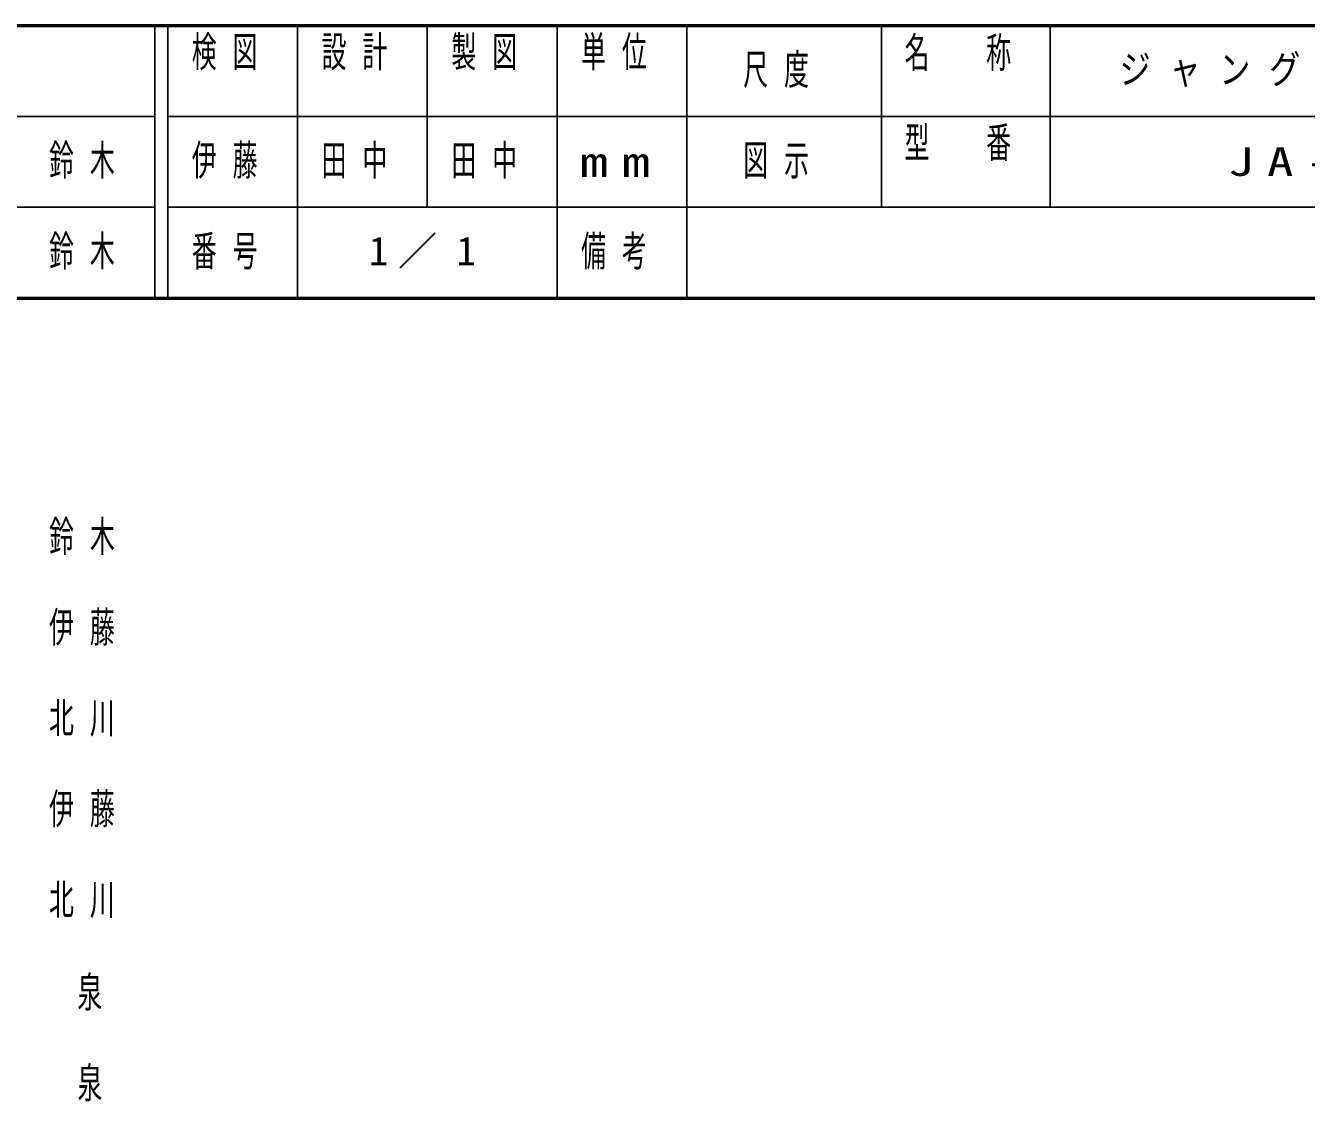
# Model space of a CAD drawing. Units: millimetres, scale not verified. Extents: x -19540 to 0, y -3096 to 13350.
# Drawn here: x -12673 to -7738, y -3096 to 1050 of the extents above; entities that cross this region are included whole.
import ezdxf
from ezdxf.enums import TextEntityAlignment as Align

# ---------------------------------------------------------------- set-up
doc = ezdxf.new("R2010")
doc.units = ezdxf.units.MM
doc.layers.add('A3図枠', color=7, linetype='Continuous', lineweight=25)
doc.layers.add('図面プロファイル', color=7, linetype='Continuous')
doc.styles.add('ＭＳ ゴシック', font='')
doc.styles.get('ＭＳ ゴシック').set_extended_font_data('MS Gothic')

msp = doc.modelspace()

# ---------------------------------------------------------------- linework, layer by layer
at = {"layer": 'A3図枠', "lineweight": 50}
for p, q in [((-19250, 1050), (0, 1050)), ((-19250, 0), (0, 0))]:
    msp.add_line(p, q, dxfattribs=at)
at = {"layer": 'A3図枠', "color": 211}
for p, q in [((-12175, 1050), (-12175, 0)), ((-12125, 1050), (-12125, 0)), ((-11625, 1050), (-11625, 350)), ((-11125, 1050), (-11125, 350)), ((-10625, 1050), (-10625, 0)), ((-10125, 1050), (-10125, 350)), ((-9375, 1050), (-9375, 350)), ((-9375, 700), (-3500, 700)), ((-12125, 350), (0, 350))]:
    msp.add_line(p, q, dxfattribs=at)
at = {"layer": 'A3図枠'}
for p, q in [((-8725, 1050), (-8725, 350)), ((-19250, 700), (-12175, 700)), ((-12125, 700), (-9375, 700)), ((-19250, 350), (-12175, 350)), ((-11625, 350), (-11625, 0)), ((-10125, 350), (-10125, 0))]:
    msp.add_line(p, q, dxfattribs=at)

# ---------------------------------------------------------------- texts
at = {"layer": 'A3図枠', "color": 4, "char_height": 117.3, "style": 'ＭＳ ゴシック'}
for s, insert, attachment_point in [('\\T1.64;\\W0.6;検図', (-11875, 1008.333), 2), ('\\T1.64;\\W0.6;設計', (-11375, 1008.333), 2), ('\\T1.64;\\W0.6;製図', (-10875, 1008.333), 2), ('\\T1.64;\\W0.6;単位', (-10375, 1008.333), 2), ('\\T1.64;\\W0.6;名\u3000称', (-9050, 1005.138), 2), ('\\T1.64;\\W0.6;尺度', (-9750, 875), 5), ('\\T1.64;\\W0.6;型\u3000番', (-9050, 658.333), 2), ('\\T1.64;\\W0.6;図示', (-9750, 525), 5), ('\\T1.5;\\W1.35;mm', (-10375, 525), 5), ('\\T1.64;\\W0.6;番号', (-11875, 175), 5), ('\\T1.64;\\W0.6;備考', (-10375, 175), 5)]:
    msp.add_mtext(s, dxfattribs=dict(at, insert=insert, attachment_point=attachment_point))
at = {"layer": '図面プロファイル', "style": 'ＭＳ ゴシック', "width": 0.6}
for p in [(-12425, -2675), (-12425, -3025)]:
    msp.add_text('泉', height=117.3, dxfattribs=at).set_placement(p, align=Align.MIDDLE_CENTER)
at = {"layer": '図面プロファイル', "attachment_point": 5, "style": 'ＭＳ ゴシック'}
for s, insert, char_height in [('\\T1.6;\\W0.8;ジャングルジムC', (-7737.5, 875), 110), ('\\T1.64;\\W0.6;鈴木', (-12425, 525), 117.3), ('\\T1.64;\\W0.6;伊藤', (-11875, 525), 117.3), ('\\T1.64;\\W0.6;田中', (-11375, 525), 117.3), ('\\T1.64;\\W0.6;田中', (-10875, 525), 117.3), ('\\T1.5;\\W1.35;JA-C', (-7737.5, 525), 110), ('\\T1.64;\\W0.6;鈴木', (-12425, 175), 117.3), ('\\T1.5;1／1', (-11125, 175), 110), ('\\T1.64;\\W0.6;鈴木', (-12425, -925), 117.3), ('\\T1.64;\\W0.6;伊藤', (-12425, -1275), 117.3), ('\\T1.64;\\W0.6;北川', (-12425, -1625), 117.3), ('\\T1.64;\\W0.6;伊藤', (-12425, -1975), 117.3), ('\\T1.64;\\W0.6;北川', (-12425, -2325), 117.3)]:
    msp.add_mtext(s, dxfattribs=dict(at, insert=insert, char_height=char_height))

doc.saveas('drawing.dxf')
